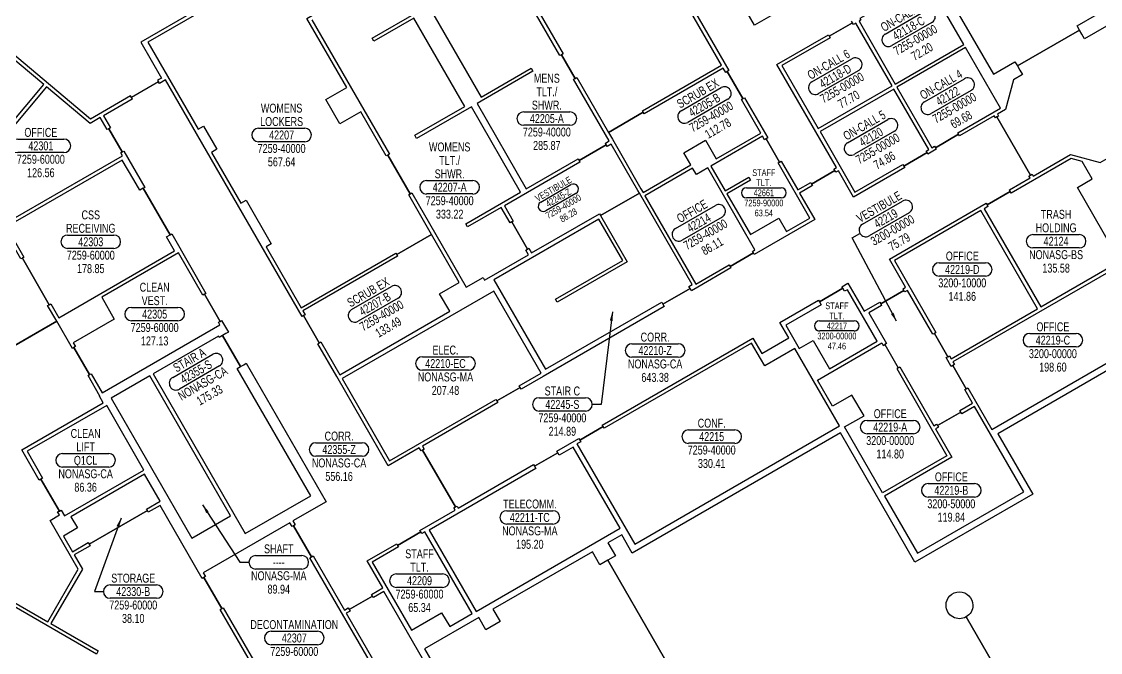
# Model space of a CAD drawing. Extents: x -1896 to 1625, y 4914 to 7322.
# Drawn here: x -1023 to 423, y 5718 to 6563 of the extents above; entities that cross this region are included whole.
import ezdxf
from ezdxf.enums import TextEntityAlignment as Align

# ---------------------------------------------------------------- set-up
doc = ezdxf.new("R2010")
doc.units = 0
doc.header["$LTSCALE"] = 48
doc.header["$MEASUREMENT"] = 0
doc.layers.get('0').update_dxf_attribs({"linetype": 'CONTINUOUS'})
for name, color, linetype in [('AREA', 3, 'CONTINUOUS'), ('AREA2', 1, 'CONTINUOUS'), ('COSTC', 6, 'CONTINUOUS'), ('PLINE2', 5, 'CONTINUOUS'), ('ROOMNA', 4, 'CONTINUOUS'), ('ROOMNO', 4, 'CONTINUOUS'), ('ROOMOV', 4, 'CONTINUOUS')]:
    doc.layers.add(name, color=color, linetype=linetype)
doc.dimstyles.get("Standard").update_dxf_attribs({"dimtxt": 0.18, "dimasz": 12, "dimexe": 0.18, "dimexo": 0.0625, "dimgap": 0.09, "dimtad": 0, "dimtih": 1, "dimtoh": 1, "dimdec": 4, "dimzin": 0, "dimtxsty": 'STANDARD', "dimcen": 0.09, "dimazin": 3, "dimtfac": 1, "dimtdec": 4, "dimtofl": 0, "dimtmove": 0, "dimatfit": 3, "dimtolj": 1, "dimtzin": 0})

# ---------------------------------------------------------------- blocks, each defined once
blk = doc.blocks.new('ROOM')
at = {"layer": 'ROOMOV'}
for p, q in [((-31, 9), (31, 9)), ((31, -9), (-31, -9))]:
    blk.add_line(p, q, dxfattribs=at)
for centre, start, end in [((-31, 0), 90, 270), ((31, 0), 270, 90)]:
    blk.add_arc(centre, 9.04, start, end, dxfattribs=at)
at = {"width": 0.75, "flags": 1}
for tag, p in [('FLFIN', (-60, -36)), ('ICRA', (60, -36)), ('FLCOND', (-60, -60)), ('FLTYPE', (-60, -48)), ('USER1', (60, -48)), ('USER2', (60, -60)), ('WLFIN', (-60, -72)), ('SITE', (-24, -72)), ('UCODE', (24, -72)), ('USER3', (60, -72)), ('WLTYPE', (-60, -84)), ('BLDG', (-24, -84)), ('UDESC', (24, -84)), ('USER4', (60, -84)), ('WLCOND', (-60, -96)), ('FLR', (-24, -96)), ('FCODE', (24, -96)), ('USER5', (60, -96)), ('CLFIN', (-60, -108)), ('COSTCD', (-24, -108)), ('FDESC', (24, -108)), ('USER6', (60, -108)), ('CLCOND', (-60, -132)), ('CLTYPE', (-60, -120)), ('DEPTD', (-24, -120)), ('RDES', (-24, -132)), ('CONTACT', (24, -132)), ('DIVISION', (24, -120)), ('USER7', (60, -120)), ('USER8', (60, -132)), ('CLHT', (-60, -144)), ('CHDATE', (-24, -144)), ('OCCUP', (24, -144)), ('BLOCK', (60, -144)), ('BASE', (-60, -156)), ('CBACK', (-24, -156)), ('PRCONTACT', (24, -156)), ('BLOCK2', (60, -156))]:
    blk.add_attdef(tag, text='', height=6, dxfattribs=at).set_placement(p, align=Align.MIDDLE_CENTER)
at = {"layer": 'AREA', "width": 0.75}
blk.add_attdef('AREA', text='', height=12, dxfattribs=at).set_placement((0, -36), align=Align.MIDDLE_CENTER)
at = {"layer": 'AREA2', "width": 0.75}
blk.add_attdef('AREA2', text='', height=12, dxfattribs=at).set_placement((0, -36), align=Align.MIDDLE_CENTER)
at = {"layer": 'COSTC', "width": 0.75}
blk.add_attdef('COSTC', text='', height=12, dxfattribs=at).set_placement((0, -18), align=Align.MIDDLE_CENTER)
at = {"layer": 'ROOMNA', "width": 0.75}
for tag, p in [('RMNAA', (0, 54)), ('RMNAB', (0, 36)), ('RMNAC', (0, 18))]:
    blk.add_attdef(tag, text='', height=12, dxfattribs=at).set_placement(p, align=Align.MIDDLE_CENTER)
at = {"layer": 'ROOMNO', "width": 0.75}
blk.add_attdef('RMNU', text='', height=12, dxfattribs=at).set_placement((0, 0), align=Align.MIDDLE_CENTER)

msp = doc.modelspace()

# ---------------------------------------------------------------- linework, layer by layer
at = {"layer": 'PLINE2', "color": 6}
for points in [[(-239.7, 6773.6), (-294.5, 6741.9), (-324.8, 6794.4), (-419.6, 6739.7), (-341.9, 6605.1), (-344.9, 6603.3), (-340.7, 6596), (-278.4, 6632), (-287.9, 6648.4), (-244, 6673.8), (-218.6, 6629.9), (-262.6, 6604.5), (-278.4, 6632), (-340.7, 6596), (-296.9, 6520.1), (-299, 6518.9), (-280.7, 6487.3), (-278.6, 6488.5), (-236.1, 6414.9), (-189.5, 6441.8), (-190.7, 6443.9), (-84.7, 6505.1)], [(347.6, 6694.9), (329.6, 6726.1), (191.1, 6646.1), (279.6, 6492.8), (308.6, 6509.6), (311.8, 6504), (395, 6552), (391.7, 6557.6), (418.1, 6572.8), (347.6, 6694.9)], [(-282.8, 6486), (-280.7, 6487.3), (-299, 6518.9), (-301.1, 6517.7), (-405, 6697.6), (-479.6, 6654.5), (-485.4, 6651.1), (-475.9, 6634.6), (-507.6, 6616.3), (-486.4, 6579.5), (-424.1, 6615.4), (-421.6, 6611.2), (-475.1, 6580.4), (-406.9, 6462.2), (-339.9, 6500.9), (-337.5, 6496.7), (-412.2, 6453.5), (-346.2, 6339.2), (-276.7, 6379.4), (-275.5, 6377.3), (-239.1, 6398.3), (-240.3, 6400.4), (-235.1, 6403.4)], [(-503.8, 6331.4), (-501.7, 6332.6), (-531.7, 6384.5), (-533.8, 6383.3), (-568, 6442.4), (-596.1, 6426.2), (-615, 6458.9), (-586.8, 6475.1), (-640.1, 6567.5), (-626.6, 6575.3), (-666.2, 6643.8), (-853.3, 6535.8), (-786, 6419.3), (-778.9, 6423.4), (-760.9, 6392.3), (-768, 6388.1), (-728.7, 6320.1), (-721.6, 6324.2), (-687.9, 6265.8), (-695, 6261.7), (-647.9, 6180.1), (-521.1, 6253.3), (-519.9, 6251.2), (-473.1, 6278.2)], [(191.5, 6616.9), (160.4, 6599), (133.2, 6583.3), (132, 6585.4), (100.8, 6567.4), (102, 6565.3), (99.6, 6563.8), (148.1, 6479.7), (240, 6532.8)], [(95.3, 6561.4), (92.1, 6559.5), (90.9, 6561.6), (59.7, 6543.6), (60.9, 6541.5), (-3.6, 6504.3), (44.9, 6420.1), (143.9, 6477.3)], [(242.5, 6528.6), (150.5, 6475.5), (197.3, 6394.4), (200.8, 6396.4), (202, 6394.3), (233.1, 6412.3), (231.9, 6414.4), (289.3, 6447.5)], [(-58, 6459), (-55.9, 6460.2), (-76.9, 6496.6), (-79, 6495.3), (-82.3, 6500.9), (-188.3, 6439.7), (-189.5, 6441.8), (-236.1, 6414.9), (-230.9, 6405.8), (-230.9, 6405.8), (-192.6, 6339.5), (-189.7, 6334.4), (-125.7, 6371.3), (-135.1, 6387.6), (-106.1, 6404.4), (-91.8, 6379.5), (-32.1, 6414)], [(-485.2, 5989.3), (-487.3, 5988.1), (-489.6, 5992.2), (-531.2, 5968.2), (-600.2, 6087.8), (-625.7, 6131.8), (-623.6, 6133.1), (-644.6, 6169.4), (-646.7, 6168.2), (-829.7, 6485.2), (-837.8, 6480.5), (-839, 6482.6), (-875.4, 6461.6), (-874.2, 6459.5), (-912.8, 6437.2), (-903.5, 6421), (-905.6, 6419.8), (-887.6, 6388.7), (-885.5, 6389.9), (-857.4, 6341.2), (-859.5, 6340), (-823.5, 6277.6), (-821.4, 6278.8), (-775.5, 6199.3), (-777.6, 6198), (-756.6, 6161.7), (-754.5, 6162.9), (-745.4, 6147.3), (-748.9, 6145.3), (-753.2, 6142.8), (-729.2, 6101.2), (-724.9, 6103.7), (-721.4, 6105.7), (-614.3, 5920.2), (-658.9, 5894.4), (-655.9, 5889.2), (-658, 5888), (-634, 5846.4), (-631.9, 5847.7), (-589.9, 5774.9), (-584.7, 5777.9), (-583.5, 5775.8), (-552.3, 5793.8), (-553.5, 5795.9), (-538.4, 5804.7), (-559.4, 5841), (-519.9, 5863.8), (-518.7, 5861.7), (-487.5, 5879.7), (-488.7, 5881.8), (-441.6, 5909), (-443.3, 5911.9), (-441.2, 5913.1)], [(-887.5, 6383.6), (-889.7, 6387.4), (-887.6, 6388.7), (-905.6, 6419.8), (-907.7, 6418.6), (-917, 6434.7), (-930.7, 6426.9), (-989, 6475.8), (-1085, 6361.4), (-1045.2, 6292.6)], [(146.3, 6473), (47.4, 6415.9), (94.2, 6334.8), (158.4, 6371.9), (159.6, 6369.8), (190.8, 6387.8), (189.6, 6389.9), (193.1, 6391.9)], [(-275.7, 6004.8), (-274.5, 6002.7), (-243.3, 6020.7), (-244.5, 6022.8), (-42.7, 6139.3), (-30.7, 6118.5), (5.6, 6139.5), (-6.4, 6160.3), (45.4, 6190.2), (46.7, 6188.1), (77.8, 6206.1), (76.6, 6208.2), (84.6, 6212.9), (106.3, 6175.3), (127.4, 6187.4), (128.7, 6185.3), (159.8, 6203.3), (158.6, 6205.4), (162.1, 6207.4), (140.4, 6245), (269.9, 6319.9), (271.2, 6317.7), (302.3, 6335.7), (301.1, 6337.9), (328.8, 6353.8), (327.3, 6356.4), (329.4, 6357.7), (284.4, 6435.6), (282.3, 6434.4), (280.8, 6437), (234.4, 6410.2), (233.1, 6412.3), (202, 6394.3), (203.2, 6392.2), (192, 6385.7), (190.8, 6387.8), (159.6, 6369.8), (160.9, 6367.7), (92.4, 6328.2), (71.9, 6363.6), (68.5, 6361.6), (67.2, 6363.7), (36.1, 6345.7), (37.3, 6343.6), (20, 6333.6), (40.4, 6298.2), (-40.8, 6251.3), (-42, 6253.4), (-73.2, 6235.4), (-72, 6233.3), (-116.5, 6207.6), (-125, 6202.7), (-126.7, 6205.6), (-163.1, 6184.7), (-161.4, 6181.7), (-323.7, 6087.9), (-353.2, 6070.9), (-354.4, 6073.1), (-385.6, 6055.1), (-384.4, 6052.9), (-485.4, 5994.6), (-483, 5990.6), (-485.2, 5989.3), (-441.2, 5913.1), (-439, 5914.3), (-437.4, 5911.5), (-336.4, 5969.8), (-335.1, 5967.7), (-304, 5985.7), (-305.2, 5987.8)], [(-8.9, 6373.9), (-6.8, 6375.1), (-24.8, 6406.3), (-26.9, 6405), (-29.6, 6409.7), (-98.9, 6369.7), (-79.7, 6336.4), (-48, 6354.7), (-45.9, 6351), (-77.5, 6332.7), (-46, 6278.2), (-7.9, 6300.2), (2.6, 6282), (33.8, 6300)], [(-194.7, 6333.4), (-196.8, 6337), (-232.7, 6399.1), (-237.9, 6396.1), (-239.1, 6398.3), (-275.5, 6377.3), (-274.3, 6375.1), (-375.6, 6316.7), (-363.7, 6296.1), (-365.8, 6294.9), (-344.8, 6258.5), (-342.7, 6259.7), (-339.1, 6253.4), (-248.1, 6305.9), (-246.7, 6303.4)], [(-828.2, 6274.9), (-823.5, 6277.6), (-859.5, 6340), (-864.2, 6337.3), (-872.3, 6351.3), (-887.7, 6377.9), (-1042.8, 6288.3), (-1019.3, 6247.7), (-1021.5, 6246.5), (-985.5, 6184.1), (-983.3, 6185.3), (-972.5, 6166.6), (-817.4, 6256.1)], [(392.3, 6341.1), (412.2, 6352.6), (398.8, 6375.9), (383.7, 6379.9), (303.6, 6333.6), (302.3, 6335.7), (271.2, 6317.7), (272.4, 6315.6), (267.2, 6312.6), (343.2, 6181), (449.3, 6242.3)], [(-103.1, 6367.3), (-118.3, 6358.5), (-123.3, 6367.1), (-187.2, 6330.1), (-118.9, 6211.8), (-74.4, 6237.5), (-73.2, 6235.4), (-42, 6253.4), (-43.2, 6255.5), (-39.8, 6257.5)], [(-194.7, 6333.4), (-246.7, 6303.4), (-211.1, 6241.7), (-304.9, 6187.6), (-307, 6191.3), (-216.9, 6243.3), (-248.9, 6298.7), (-389.7, 6217.4), (-320.6, 6097.7), (-164.8, 6187.6), (-163.1, 6184.7), (-126.7, 6205.6), (-128.5, 6208.6), (-124.1, 6211.1)], [(263, 6310.2), (147, 6243.3), (202.7, 6146.8), (200.6, 6145.6), (218.6, 6114.4), (220.7, 6115.7), (223, 6111.7), (338.9, 6178.6)], [(-448.8, 6175.2), (-462.4, 6198.7), (-436, 6213.9), (-473.1, 6278.2), (-519.9, 6251.2), (-518.7, 6249.1), (-645.5, 6175.9), (-642.5, 6170.7), (-644.6, 6169.4), (-623.6, 6133.1), (-621.5, 6134.3), (-596, 6090.2)], [(-756.8, 6157.2), (-758.7, 6160.5), (-756.6, 6161.7), (-777.6, 6198), (-779.7, 6196.8), (-812.3, 6253.4), (-915.2, 6194), (-898.4, 6164.8), (-953.2, 6133.2), (-950.2, 6128), (-952.3, 6126.8), (-931.3, 6090.4), (-929.2, 6091.6), (-914.5, 6066.1)], [(515.8, 6154.4), (471.3, 6231.5), (459.5, 6224.7), (451.7, 6238.1), (225.5, 6107.4), (227.5, 6103.9), (225.4, 6102.7), (243.4, 6071.5), (245.5, 6072.7), (277.7, 6017)], [(-326.2, 6092.3), (-389.7, 6202.3), (-592.8, 6085), (-529.3, 5975), (-386.9, 6057.3), (-385.6, 6055.1), (-354.4, 6073.1), (-355.7, 6075.3)], [(84, 6204.1), (80.2, 6202), (77.8, 6206.1), (46.7, 6188.1), (49.1, 6184), (1.5, 6156.5), (19.5, 6125.3), (38.1, 6136.1), (60, 6098.2), (123.9, 6135.1)], [(164.5, 6203.2), (161.1, 6201.2), (159.8, 6203.3), (128.7, 6185.3), (129.9, 6183.2), (112.6, 6173.2), (136.4, 6132), (134.2, 6130.8), (152.2, 6099.6), (154.4, 6100.8), (199.9, 6022), (203.6, 6024.2), (204.8, 6022.1), (236, 6040.1), (234.8, 6042.2), (251.8, 6052), (241.3, 6070.3), (243.4, 6071.5), (225.4, 6102.7), (223.3, 6101.4), (216.5, 6113.2), (218.6, 6114.4), (200.6, 6145.6), (198.5, 6144.4)], [(-733.6, 6098.7), (-729.2, 6101.2), (-753.2, 6142.8), (-757.6, 6140.3), (-758.6, 6142), (-846.3, 6091.4), (-722.8, 5877.5), (-635.1, 5928.1)], [(13.8, 6125.5), (-26.8, 6102), (-32.5, 6111.9), (-44.5, 6132.7), (-242.1, 6018.6), (-243.3, 6020.7), (-274.5, 6002.7), (-273.3, 6000.6), (-278.5, 5997.6), (-201, 5863.3), (73.6, 6021.9)], [(130.1, 6133), (132.1, 6129.6), (134.2, 6130.8), (152.2, 6099.6), (150.1, 6098.4), (217.5, 5981.8), (131.2, 5931.9), (80.1, 6020.3), (106.4, 6035.2), (90.1, 6063), (64, 6048.2), (43.8, 6083.2)], [(-850.8, 6088.8), (-902.5, 6058.9), (-794.2, 5871.2), (-742.4, 5901.1)], [(-908.5, 6049.2), (-1015.1, 5987.7), (-994.3, 5951.6), (-996.5, 5950.3), (-971.9, 5907.7), (-969.6, 5909), (-965.1, 5901.1), (-858.5, 5962.6)], [(254.3, 6047.8), (237.2, 6038), (236, 6040.1), (204.8, 6022.1), (206.1, 6020), (202.3, 6017.8), (224.1, 5980), (133.6, 5927.7), (177.8, 5851.1), (320.3, 5933.4)], [(-220.5, 5884.7), (-283.2, 5993.4), (-302.1, 5982.5), (-304, 5985.7), (-335.1, 5967.7), (-333.3, 5964.5), (-476.3, 5882), (-413.5, 5773.3)], [(-854, 5908.3), (-855.2, 5910.4), (-837, 5920.9), (-857.8, 5957), (-956.4, 5900.1), (-947.7, 5885), (-966.5, 5874.1), (-954.4, 5853.1), (-933.1, 5865.4), (-931.9, 5863.3)], [(-636.1, 5845.2), (-634, 5846.4), (-658, 5888), (-660.1, 5886.8), (-663.1, 5892), (-779.2, 5825), (-776.2, 5819.8), (-778.3, 5818.6), (-754.3, 5777), (-752.2, 5778.2), (-656.4, 5612.4), (-649.6, 5616.3), (-638.4, 5596.9), (-567, 5638.1), (-565.8, 5636), (-534.6, 5654), (-535.9, 5656.1), (-529.2, 5660)], [(-482.2, 5880), (-486.3, 5877.6), (-487.5, 5879.7), (-518.7, 5861.7), (-517.5, 5859.6), (-552.7, 5839.3), (-500.1, 5748.1), (-459.7, 5771.4), (-448.9, 5752.8), (-418.8, 5770.2)], [(-537, 5799.8), (-551.1, 5791.7), (-552.3, 5793.8), (-583.5, 5775.8), (-582.3, 5773.7), (-587.5, 5770.7), (-478.7, 5582.2), (-545.1, 5543.8), (-536.1, 5528.2), (-538.2, 5527), (-520.2, 5495.8), (-518.1, 5497), (-515.1, 5491.9), (-434.6, 5538.4), (-432.4, 5534.6), (-401.2, 5552.6), (-403.4, 5556.4), (-398.2, 5559.4)]]:
    msp.add_lwpolyline(points, close=True, dxfattribs=at)
for points in [[(-252.1, 6804.8), (-74.8, 6497.8), (-76.9, 6496.6), (-55.9, 6460.2), (-53.8, 6461.4), (-22.7, 6407.5), (-24.8, 6406.3), (-6.8, 6375.1), (-4.7, 6376.3), (17.5, 6337.8), (34.9, 6347.8), (36.1, 6345.7), (67.2, 6363.7), (66, 6365.8), (69.5, 6367.8), (-10.3, 6506), (58.5, 6545.8), (59.7, 6543.6), (90.9, 6561.6), (89.7, 6563.8)], [(28.3, 6598.1), (-40.5, 6558.4), (-145, 6739.3)], [(-571.5, 6704.1), (-862.9, 6535.9), (-835.1, 6487.7), (-840.3, 6484.7), (-839, 6482.6), (-875.4, 6461.6), (-876.6, 6463.7), (-930.2, 6432.8), (-1099.8, 6575.1)], [(-633.5, 6565.7), (-563.7, 6444.9), (-529.6, 6385.8), (-531.7, 6384.5), (-501.7, 6332.6), (-499.6, 6333.8), (-426.7, 6207.5), (-404.2, 6220.5), (-402.2, 6217), (-399.2, 6218.7), (-343.3, 6251), (-346.9, 6257.3), (-344.8, 6258.5), (-365.8, 6294.9), (-367.9, 6293.7), (-379.8, 6314.2), (-424.8, 6288.2), (-427.2, 6292.4), (-353.8, 6334.8), (-419.8, 6449.2), (-493.2, 6406.8), (-495.7, 6411), (-428.7, 6449.6), (-496.9, 6567.7), (-550.3, 6536.9), (-552.7, 6541.2), (-490.6, 6577)], [(445.9, 6565.8), (401.7, 6540.3), (398.2, 6546.4), (395, 6552), (311.8, 6504), (315.1, 6498.3), (315.1, 6498.3), (318.6, 6492.3), (306.6, 6485.3), (296, 6445.7), (296, 6445.7), (285, 6439.4), (286.5, 6436.8), (284.4, 6435.6), (329.4, 6357.7), (331.5, 6358.9), (333, 6356.3), (383, 6385.1), (422.6, 6374.5), (431.9, 6379.9)], [(-1161.4, 5859.7), (-987.4, 5759.2), (-946.6, 5829.9), (-984.3, 5895.2), (-971.9, 5902.4), (-974.2, 5906.4), (-971.9, 5907.7), (-996.5, 5950.3), (-998.8, 5949), (-1022.3, 5989.6), (-913.1, 6052.7), (-918.2, 6061.4), (-917.6, 6061.7), (-933.4, 6089.2), (-931.3, 6090.4), (-952.3, 6126.8), (-954.4, 6125.5), (-975.5, 6162), (-1332.7, 5955.8)], [(-660.6, 5609.9), (-756.4, 5775.8), (-754.3, 5777), (-778.3, 5818.6), (-780.4, 5817.4), (-837, 5915.3), (-852.8, 5906.2), (-854, 5908.3), (-931.9, 5863.3), (-930.7, 5861.2), (-952, 5848.9), (-941, 5829.9), (-983.2, 5756.8), (-919.8, 5720.2), (-922.2, 5716), (-1131.7, 5836.9), (-1200.1, 5718.4), (-1215.7, 5727.4), (-1368.8, 5462.3)], [(-102.1, 5607.9), (-237.1, 5841.8), (-247.5, 5835.8), (-257.6, 5853.2), (-390.9, 5776.2), (-381.4, 5759.6), (-400.4, 5748.6), (-410, 5765.2), (-482.7, 5723.2), (-386.2, 5556.2)]]:
    msp.add_lwpolyline(points, dxfattribs=at)
msp.add_lwpolyline([(-975.5, 6162), (-987.6, 6182.9), (-985.5, 6184.1), (-1021.5, 6246.5), (-1023.6, 6245.3), (-1090.9, 6361.9), (-992.8, 6478.9), (-1114, 6580.6), (-1150.3, 6589.9), (-1157.7, 6583.2, 0.012423), (-1257.2, 6486.5), (-1236.7, 6466.2), (-1270.8, 6430.8), (-1277.8, 6437.4), (-1083, 6100)], format="xyb", close=True, dxfattribs=at)
for points in [[(518.8, 6146.1), (285.4, 6011.3), (332.3, 5930.2), (174.6, 5839.2), (74.6, 6012.4), (-204.2, 5851.4), (-218.3, 5875.8), (-236.8, 5865.2), (-226.7, 5847.8), (-237.1, 5841.8), (-102.1, 5607.9, -0.57735)], [(389.3, 5512.7), (243.2, 5765.8, -0.57735), (216.2, 5781.4, -1), (252.2, 5781.4, -0.267949), (243.2, 5765.8), (389.3, 5512.7)]]:
    msp.add_lwpolyline(points, format="xyb", dxfattribs=at)

# ---------------------------------------------------------------- block references
at = {"layer": 'ROOMNO'}
ref = msp.add_blockref('ROOM', (166, 6554.4), dxfattribs=dict(at, rotation=30))
ref.add_attrib('RMNU', '42118-C', dxfattribs={"height": 12, "rotation": 30, "width": 0.75}).set_placement((166, 6554.4), align=Align.MIDDLE_CENTER)
ref.add_attrib('RMNAC', 'ON-CALL 7', dxfattribs={"layer": 'ROOMNA', "height": 12, "rotation": 30, "width": 0.75}).set_placement((157, 6570), align=Align.MIDDLE_CENTER)
ref.add_attrib('COSTC', '7255-00000', dxfattribs={"layer": 'COSTC', "height": 12, "rotation": 30, "width": 0.75}).set_placement((175, 6538.8), align=Align.MIDDLE_CENTER)
ref.add_attrib('AREA2', '72.20', dxfattribs={"layer": 'AREA2', "height": 12, "rotation": 30, "width": 0.75}).set_placement((184, 6523.2), align=Align.MIDDLE_CENTER)
ref = msp.add_blockref('ROOM', (67.8, 6490.3), dxfattribs=dict(at, rotation=30))
ref.add_attrib('RMNU', '42118-D', dxfattribs={"height": 12, "rotation": 30, "width": 0.75}).set_placement((67.8, 6490.3), align=Align.MIDDLE_CENTER)
ref.add_attrib('RMNAC', 'ON-CALL 6', dxfattribs={"layer": 'ROOMNA', "height": 12, "rotation": 30, "width": 0.75}).set_placement((58.8, 6505.9), align=Align.MIDDLE_CENTER)
ref.add_attrib('COSTC', '7255-00000', dxfattribs={"layer": 'COSTC', "height": 12, "rotation": 30, "width": 0.75}).set_placement((76.8, 6474.8), align=Align.MIDDLE_CENTER)
ref.add_attrib('AREA2', '77.70', dxfattribs={"layer": 'AREA2', "height": 12, "rotation": 30, "width": 0.75}).set_placement((85.8, 6459.2), align=Align.MIDDLE_CENTER)
ref = msp.add_blockref('ROOM', (-318.7, 6433.4), dxfattribs=at)
ref.add_attrib('RMNU', '42205-A', dxfattribs={"height": 12, "width": 0.75}).set_placement((-318.7, 6433.4), align=Align.MIDDLE_CENTER)
ref.add_attrib('RMNAA', 'MENS', dxfattribs={"layer": 'ROOMNA', "height": 12, "width": 0.75}).set_placement((-318.7, 6487.4), align=Align.MIDDLE_CENTER)
ref.add_attrib('RMNAB', 'TLT./', dxfattribs={"layer": 'ROOMNA', "height": 12, "width": 0.75}).set_placement((-318.7, 6469.4), align=Align.MIDDLE_CENTER)
ref.add_attrib('RMNAC', 'SHWR.', dxfattribs={"layer": 'ROOMNA', "height": 12, "width": 0.75}).set_placement((-318.7, 6451.4), align=Align.MIDDLE_CENTER)
ref.add_attrib('COSTC', '7259-40000', dxfattribs={"layer": 'COSTC', "height": 12, "width": 0.75}).set_placement((-318.7, 6415.4), align=Align.MIDDLE_CENTER)
ref.add_attrib('AREA2', '285.87', dxfattribs={"layer": 'AREA2', "height": 12, "width": 0.75}).set_placement((-318.7, 6397.4), align=Align.MIDDLE_CENTER)
ref = msp.add_blockref('ROOM', (218.5, 6463.4), dxfattribs=dict(at, rotation=30))
ref.add_attrib('RMNU', '42122', dxfattribs={"height": 12, "rotation": 30, "width": 0.75}).set_placement((218.5, 6463.4), align=Align.MIDDLE_CENTER)
ref.add_attrib('RMNAC', 'ON-CALL 4', dxfattribs={"layer": 'ROOMNA', "height": 12, "rotation": 30, "width": 0.75}).set_placement((209.5, 6479), align=Align.MIDDLE_CENTER)
ref.add_attrib('COSTC', '7255-00000', dxfattribs={"layer": 'COSTC', "height": 12, "rotation": 30, "width": 0.75}).set_placement((227.5, 6447.8), align=Align.MIDDLE_CENTER)
ref.add_attrib('AREA2', '69.68', dxfattribs={"layer": 'AREA2', "height": 12, "rotation": 30, "width": 0.75}).set_placement((236.5, 6432.2), align=Align.MIDDLE_CENTER)
ref = msp.add_blockref('ROOM', (-107.5, 6451.6), dxfattribs=dict(at, rotation=30))
ref.add_attrib('RMNU', '42205-B', dxfattribs={"height": 12, "rotation": 30, "width": 0.75}).set_placement((-107.5, 6451.6), align=Align.MIDDLE_CENTER)
ref.add_attrib('RMNAC', 'SCRUB EX', dxfattribs={"layer": 'ROOMNA', "height": 12, "rotation": 30, "width": 0.75}).set_placement((-116.5, 6467.2), align=Align.MIDDLE_CENTER)
ref.add_attrib('COSTC', '7259-40000', dxfattribs={"layer": 'COSTC', "height": 12, "rotation": 30, "width": 0.75}).set_placement((-98.5, 6436), align=Align.MIDDLE_CENTER)
ref.add_attrib('AREA2', '112.78', dxfattribs={"layer": 'AREA2', "height": 12, "rotation": 30, "width": 0.75}).set_placement((-89.5, 6420.4), align=Align.MIDDLE_CENTER)
ref = msp.add_blockref('ROOM', (-674.1, 6411.4), dxfattribs=at)
ref.add_attrib('RMNU', '42207', dxfattribs={"height": 12, "width": 0.75}).set_placement((-674.1, 6411.4), align=Align.MIDDLE_CENTER)
ref.add_attrib('RMNAB', 'WOMENS', dxfattribs={"layer": 'ROOMNA', "height": 12, "width": 0.75}).set_placement((-674.1, 6447.4), align=Align.MIDDLE_CENTER)
ref.add_attrib('RMNAC', 'LOCKERS', dxfattribs={"layer": 'ROOMNA', "height": 12, "width": 0.75}).set_placement((-674.1, 6429.4), align=Align.MIDDLE_CENTER)
ref.add_attrib('COSTC', '7259-40000', dxfattribs={"layer": 'COSTC', "height": 12, "width": 0.75}).set_placement((-674.1, 6393.4), align=Align.MIDDLE_CENTER)
ref.add_attrib('AREA2', '567.64', dxfattribs={"layer": 'AREA2', "height": 12, "width": 0.75}).set_placement((-674.1, 6375.4), align=Align.MIDDLE_CENTER)
ref = msp.add_blockref('ROOM', (115.7, 6408.8), dxfattribs=dict(at, rotation=30))
ref.add_attrib('RMNU', '42120', dxfattribs={"height": 12, "rotation": 30, "width": 0.75}).set_placement((115.7, 6408.8), align=Align.MIDDLE_CENTER)
ref.add_attrib('RMNAC', 'ON-CALL 5', dxfattribs={"layer": 'ROOMNA', "height": 12, "rotation": 30, "width": 0.75}).set_placement((106.7, 6424.4), align=Align.MIDDLE_CENTER)
ref.add_attrib('COSTC', '7255-00000', dxfattribs={"layer": 'COSTC', "height": 12, "rotation": 30, "width": 0.75}).set_placement((124.7, 6393.2), align=Align.MIDDLE_CENTER)
ref.add_attrib('AREA2', '74.86', dxfattribs={"layer": 'AREA2', "height": 12, "rotation": 30, "width": 0.75}).set_placement((133.7, 6377.6), align=Align.MIDDLE_CENTER)
ref = msp.add_blockref('ROOM', (-996.7, 6396.9), dxfattribs=at)
ref.add_attrib('RMNU', '42301', dxfattribs={"height": 12, "width": 0.75}).set_placement((-996.7, 6396.9), align=Align.MIDDLE_CENTER)
ref.add_attrib('RMNAC', 'OFFICE', dxfattribs={"layer": 'ROOMNA', "height": 12, "width": 0.75}).set_placement((-996.7, 6414.9), align=Align.MIDDLE_CENTER)
ref.add_attrib('COSTC', '7259-60000', dxfattribs={"layer": 'COSTC', "height": 12, "width": 0.75}).set_placement((-996.7, 6378.9), align=Align.MIDDLE_CENTER)
ref.add_attrib('AREA2', '126.56', dxfattribs={"layer": 'AREA2', "height": 12, "width": 0.75}).set_placement((-996.7, 6360.9), align=Align.MIDDLE_CENTER)
ref = msp.add_blockref('ROOM', (-448.9, 6341.4), dxfattribs=at)
ref.add_attrib('RMNU', '42207-A', dxfattribs={"height": 12, "width": 0.75}).set_placement((-448.9, 6341.4), align=Align.MIDDLE_CENTER)
ref.add_attrib('RMNAA', 'WOMENS', dxfattribs={"layer": 'ROOMNA', "height": 12, "width": 0.75}).set_placement((-448.9, 6395.4), align=Align.MIDDLE_CENTER)
ref.add_attrib('RMNAB', 'TLT./', dxfattribs={"layer": 'ROOMNA', "height": 12, "width": 0.75}).set_placement((-448.9, 6377.4), align=Align.MIDDLE_CENTER)
ref.add_attrib('RMNAC', 'SHWR.', dxfattribs={"layer": 'ROOMNA', "height": 12, "width": 0.75}).set_placement((-448.9, 6359.4), align=Align.MIDDLE_CENTER)
ref.add_attrib('COSTC', '7259-40000', dxfattribs={"layer": 'COSTC', "height": 12, "width": 0.75}).set_placement((-448.9, 6323.4), align=Align.MIDDLE_CENTER)
ref.add_attrib('AREA2', '333.22', dxfattribs={"layer": 'AREA2', "height": 12, "width": 0.75}).set_placement((-448.9, 6305.4), align=Align.MIDDLE_CENTER)
ref = msp.add_blockref('ROOM', (-27.9, 6333.9), dxfattribs=dict(at, xscale=0.75, yscale=0.75, zscale=0.75))
ref.add_attrib('RMNU', '42661', dxfattribs={"height": 9, "width": 0.75}).set_placement((-27.9, 6333.9), align=Align.MIDDLE_CENTER)
ref.add_attrib('RMNAB', 'STAFF', dxfattribs={"layer": 'ROOMNA', "height": 9, "width": 0.75}).set_placement((-27.9, 6360.9), align=Align.MIDDLE_CENTER)
ref.add_attrib('RMNAC', 'TLT.', dxfattribs={"layer": 'ROOMNA', "height": 9, "width": 0.75}).set_placement((-27.9, 6347.4), align=Align.MIDDLE_CENTER)
ref.add_attrib('COSTC', '7259-90000', dxfattribs={"layer": 'COSTC', "height": 9, "width": 0.75}).set_placement((-27.9, 6320.4), align=Align.MIDDLE_CENTER)
ref.add_attrib('AREA2', '63.54', dxfattribs={"layer": 'AREA2', "height": 9, "width": 0.75}).set_placement((-27.9, 6306.9), align=Align.MIDDLE_CENTER)
ref = msp.add_blockref('ROOM', (-303.3, 6327.4), dxfattribs=dict(at, xscale=0.75, yscale=0.75, zscale=0.75, rotation=30))
ref.add_attrib('RMNU', '42245-Z', dxfattribs={"height": 9, "rotation": 30, "width": 0.75}).set_placement((-303.3, 6327.4), align=Align.MIDDLE_CENTER)
ref.add_attrib('RMNAC', 'VESTIBULE', dxfattribs={"layer": 'ROOMNA', "height": 9, "rotation": 30, "width": 0.75}).set_placement((-310, 6339.1), align=Align.MIDDLE_CENTER)
ref.add_attrib('COSTC', '7259-40000', dxfattribs={"layer": 'COSTC', "height": 9, "rotation": 30, "width": 0.75}).set_placement((-296.5, 6315.7), align=Align.MIDDLE_CENTER)
ref.add_attrib('AREA2', '86.28', dxfattribs={"layer": 'AREA2', "height": 9, "rotation": 30, "width": 0.75}).set_placement((-289.8, 6304), align=Align.MIDDLE_CENTER)
ref = msp.add_blockref('ROOM', (135.5, 6299.6), dxfattribs=dict(at, rotation=30))
ref.add_attrib('RMNU', '42219', dxfattribs={"height": 12, "rotation": 30, "width": 0.75}).set_placement((135.5, 6299.6), align=Align.MIDDLE_CENTER)
ref.add_attrib('RMNAC', 'VESTIBULE', dxfattribs={"layer": 'ROOMNA', "height": 12, "rotation": 30, "width": 0.75}).set_placement((126.5, 6315.2), align=Align.MIDDLE_CENTER)
ref.add_attrib('COSTC', '3200-00000', dxfattribs={"layer": 'COSTC', "height": 12, "rotation": 30, "width": 0.75}).set_placement((144.5, 6284), align=Align.MIDDLE_CENTER)
ref.add_attrib('AREA2', '75.79', dxfattribs={"layer": 'AREA2', "height": 12, "rotation": 30, "width": 0.75}).set_placement((153.5, 6268.4), align=Align.MIDDLE_CENTER)
ref = msp.add_blockref('ROOM', (-115.1, 6293.8), dxfattribs=dict(at, rotation=30))
ref.add_attrib('RMNU', '42214', dxfattribs={"height": 12, "rotation": 30, "width": 0.75}).set_placement((-115.1, 6293.8), align=Align.MIDDLE_CENTER)
ref.add_attrib('RMNAC', 'OFFICE', dxfattribs={"layer": 'ROOMNA', "height": 12, "rotation": 30, "width": 0.75}).set_placement((-124.1, 6309.3), align=Align.MIDDLE_CENTER)
ref.add_attrib('COSTC', '7259-40000', dxfattribs={"layer": 'COSTC', "height": 12, "rotation": 30, "width": 0.75}).set_placement((-106.1, 6278.2), align=Align.MIDDLE_CENTER)
ref.add_attrib('AREA2', '86.11', dxfattribs={"layer": 'AREA2', "height": 12, "rotation": 30, "width": 0.75}).set_placement((-97.1, 6262.6), align=Align.MIDDLE_CENTER)
ref = msp.add_blockref('ROOM', (-929.8, 6268.4), dxfattribs=at)
ref.add_attrib('RMNU', '42303', dxfattribs={"height": 12, "width": 0.75}).set_placement((-929.8, 6268.4), align=Align.MIDDLE_CENTER)
ref.add_attrib('RMNAB', 'CSS', dxfattribs={"layer": 'ROOMNA', "height": 12, "width": 0.75}).set_placement((-929.8, 6304.4), align=Align.MIDDLE_CENTER)
ref.add_attrib('RMNAC', 'RECEIVING', dxfattribs={"layer": 'ROOMNA', "height": 12, "width": 0.75}).set_placement((-929.8, 6286.4), align=Align.MIDDLE_CENTER)
ref.add_attrib('COSTC', '7259-60000', dxfattribs={"layer": 'COSTC', "height": 12, "width": 0.75}).set_placement((-929.8, 6250.4), align=Align.MIDDLE_CENTER)
ref.add_attrib('AREA2', '178.85', dxfattribs={"layer": 'AREA2', "height": 12, "width": 0.75}).set_placement((-929.8, 6232.4), align=Align.MIDDLE_CENTER)
ref = msp.add_blockref('ROOM', (363.7, 6269.1), dxfattribs=at)
ref.add_attrib('RMNU', '42124', dxfattribs={"height": 12, "width": 0.75}).set_placement((363.7, 6269.1), align=Align.MIDDLE_CENTER)
ref.add_attrib('RMNAB', 'TRASH', dxfattribs={"layer": 'ROOMNA', "height": 12, "width": 0.75}).set_placement((363.7, 6305.1), align=Align.MIDDLE_CENTER)
ref.add_attrib('RMNAC', 'HOLDING', dxfattribs={"layer": 'ROOMNA', "height": 12, "width": 0.75}).set_placement((363.7, 6287.1), align=Align.MIDDLE_CENTER)
ref.add_attrib('COSTC', 'NONASG-BS', dxfattribs={"layer": 'COSTC', "height": 12, "width": 0.75}).set_placement((363.7, 6251.1), align=Align.MIDDLE_CENTER)
ref.add_attrib('AREA2', '135.58', dxfattribs={"layer": 'AREA2', "height": 12, "width": 0.75}).set_placement((363.7, 6233.1), align=Align.MIDDLE_CENTER)
ref = msp.add_blockref('ROOM', (238, 6231.3), dxfattribs=at)
ref.add_attrib('RMNU', '42219-D', dxfattribs={"height": 12, "width": 0.75}).set_placement((238, 6231.3), align=Align.MIDDLE_CENTER)
ref.add_attrib('RMNAC', 'OFFICE', dxfattribs={"layer": 'ROOMNA', "height": 12, "width": 0.75}).set_placement((238, 6249.3), align=Align.MIDDLE_CENTER)
ref.add_attrib('COSTC', '3200-10000', dxfattribs={"layer": 'COSTC', "height": 12, "width": 0.75}).set_placement((238, 6213.3), align=Align.MIDDLE_CENTER)
ref.add_attrib('AREA2', '141.86', dxfattribs={"layer": 'AREA2', "height": 12, "width": 0.75}).set_placement((238, 6195.3), align=Align.MIDDLE_CENTER)
ref = msp.add_blockref('ROOM', (-549.1, 6185.2), dxfattribs=dict(at, rotation=30))
ref.add_attrib('RMNU', '42207-B', dxfattribs={"height": 12, "rotation": 30, "width": 0.75}).set_placement((-549.1, 6185.2), align=Align.MIDDLE_CENTER)
ref.add_attrib('RMNAC', 'SCRUB EX', dxfattribs={"layer": 'ROOMNA', "height": 12, "rotation": 30, "width": 0.75}).set_placement((-558.1, 6200.8), align=Align.MIDDLE_CENTER)
ref.add_attrib('COSTC', '7259-40000', dxfattribs={"layer": 'COSTC', "height": 12, "rotation": 30, "width": 0.75}).set_placement((-540.1, 6169.6), align=Align.MIDDLE_CENTER)
ref.add_attrib('AREA2', '133.49', dxfattribs={"layer": 'AREA2', "height": 12, "rotation": 30, "width": 0.75}).set_placement((-531.1, 6154), align=Align.MIDDLE_CENTER)
ref = msp.add_blockref('ROOM', (-844.2, 6171.5), dxfattribs=at)
ref.add_attrib('RMNU', '42305', dxfattribs={"height": 12, "width": 0.75}).set_placement((-844.2, 6171.5), align=Align.MIDDLE_CENTER)
ref.add_attrib('RMNAB', 'CLEAN', dxfattribs={"layer": 'ROOMNA', "height": 12, "width": 0.75}).set_placement((-844.2, 6207.5), align=Align.MIDDLE_CENTER)
ref.add_attrib('RMNAC', 'VEST.', dxfattribs={"layer": 'ROOMNA', "height": 12, "width": 0.75}).set_placement((-844.2, 6189.5), align=Align.MIDDLE_CENTER)
ref.add_attrib('COSTC', '7259-60000', dxfattribs={"layer": 'COSTC', "height": 12, "width": 0.75}).set_placement((-844.2, 6153.5), align=Align.MIDDLE_CENTER)
ref.add_attrib('AREA2', '127.13', dxfattribs={"layer": 'AREA2', "height": 12, "width": 0.75}).set_placement((-844.2, 6135.5), align=Align.MIDDLE_CENTER)
ref = msp.add_blockref('ROOM', (70, 6155.6), dxfattribs=dict(at, xscale=0.75, yscale=0.75, zscale=0.75))
ref.add_attrib('RMNU', '42217', dxfattribs={"height": 9, "width": 0.75}).set_placement((70, 6155.6), align=Align.MIDDLE_CENTER)
ref.add_attrib('RMNAB', 'STAFF', dxfattribs={"layer": 'ROOMNA', "height": 9, "width": 0.75}).set_placement((70, 6182.6), align=Align.MIDDLE_CENTER)
ref.add_attrib('RMNAC', 'TLT.', dxfattribs={"layer": 'ROOMNA', "height": 9, "width": 0.75}).set_placement((70, 6169.1), align=Align.MIDDLE_CENTER)
ref.add_attrib('COSTC', '3200-00000', dxfattribs={"layer": 'COSTC', "height": 9, "width": 0.75}).set_placement((70, 6142.1), align=Align.MIDDLE_CENTER)
ref.add_attrib('AREA2', '47.46', dxfattribs={"layer": 'AREA2', "height": 9, "width": 0.75}).set_placement((70, 6128.6), align=Align.MIDDLE_CENTER)
ref = msp.add_blockref('ROOM', (359.4, 6136.5), dxfattribs=at)
ref.add_attrib('RMNU', '42219-C', dxfattribs={"height": 12, "width": 0.75}).set_placement((359.4, 6136.5), align=Align.MIDDLE_CENTER)
ref.add_attrib('RMNAC', 'OFFICE', dxfattribs={"layer": 'ROOMNA', "height": 12, "width": 0.75}).set_placement((359.4, 6154.5), align=Align.MIDDLE_CENTER)
ref.add_attrib('COSTC', '3200-00000', dxfattribs={"layer": 'COSTC', "height": 12, "width": 0.75}).set_placement((359.4, 6118.5), align=Align.MIDDLE_CENTER)
ref.add_attrib('AREA2', '198.60', dxfattribs={"layer": 'AREA2', "height": 12, "width": 0.75}).set_placement((359.4, 6100.5), align=Align.MIDDLE_CENTER)
ref = msp.add_blockref('ROOM', (-173.6, 6122.7), dxfattribs=at)
ref.add_attrib('RMNU', '42210-Z', dxfattribs={"height": 12, "width": 0.75}).set_placement((-173.6, 6122.7), align=Align.MIDDLE_CENTER)
ref.add_attrib('RMNAC', 'CORR.', dxfattribs={"layer": 'ROOMNA', "height": 12, "width": 0.75}).set_placement((-173.6, 6140.7), align=Align.MIDDLE_CENTER)
ref.add_attrib('COSTC', 'NONASG-CA', dxfattribs={"layer": 'COSTC', "height": 12, "width": 0.75}).set_placement((-173.6, 6104.7), align=Align.MIDDLE_CENTER)
ref.add_attrib('AREA2', '643.38', dxfattribs={"layer": 'AREA2', "height": 12, "width": 0.75}).set_placement((-173.6, 6086.7), align=Align.MIDDLE_CENTER)
ref = msp.add_blockref('ROOM', (-454.5, 6105.3), dxfattribs=at)
ref.add_attrib('RMNU', '42210-EC', dxfattribs={"height": 12, "width": 0.75}).set_placement((-454.5, 6105.3), align=Align.MIDDLE_CENTER)
ref.add_attrib('RMNAC', 'ELEC.', dxfattribs={"layer": 'ROOMNA', "height": 12, "width": 0.75}).set_placement((-454.5, 6123.3), align=Align.MIDDLE_CENTER)
ref.add_attrib('COSTC', 'NONASG-MA', dxfattribs={"layer": 'COSTC', "height": 12, "width": 0.75}).set_placement((-454.5, 6087.3), align=Align.MIDDLE_CENTER)
ref.add_attrib('AREA2', '207.48', dxfattribs={"layer": 'AREA2', "height": 12, "width": 0.75}).set_placement((-454.5, 6069.3), align=Align.MIDDLE_CENTER)
ref = msp.add_blockref('ROOM', (-788.7, 6094.3), dxfattribs=dict(at, rotation=30))
ref.add_attrib('RMNU', '42355-S', dxfattribs={"height": 12, "rotation": 30, "width": 0.75}).set_placement((-788.7, 6094.3), align=Align.MIDDLE_CENTER)
ref.add_attrib('RMNAC', 'STAIR A', dxfattribs={"layer": 'ROOMNA', "height": 12, "rotation": 30, "width": 0.75}).set_placement((-797.7, 6109.9), align=Align.MIDDLE_CENTER)
ref.add_attrib('COSTC', 'NONASG-CA', dxfattribs={"layer": 'COSTC', "height": 12, "rotation": 30, "width": 0.75}).set_placement((-779.7, 6078.7), align=Align.MIDDLE_CENTER)
ref.add_attrib('AREA2', '175.33', dxfattribs={"layer": 'AREA2', "height": 12, "rotation": 30, "width": 0.75}).set_placement((-770.7, 6063.1), align=Align.MIDDLE_CENTER)
ref = msp.add_blockref('ROOM', (-297.9, 6050.5), dxfattribs=at)
ref.add_attrib('RMNU', '42245-S', dxfattribs={"height": 12, "width": 0.75}).set_placement((-297.9, 6050.5), align=Align.MIDDLE_CENTER)
ref.add_attrib('RMNAC', 'STAIR C', dxfattribs={"layer": 'ROOMNA', "height": 12, "width": 0.75}).set_placement((-297.9, 6068.5), align=Align.MIDDLE_CENTER)
ref.add_attrib('COSTC', '7259-40000', dxfattribs={"layer": 'COSTC', "height": 12, "width": 0.75}).set_placement((-297.9, 6032.5), align=Align.MIDDLE_CENTER)
ref.add_attrib('AREA2', '214.89', dxfattribs={"layer": 'AREA2', "height": 12, "width": 0.75}).set_placement((-297.9, 6014.5), align=Align.MIDDLE_CENTER)
ref = msp.add_blockref('ROOM', (141.4, 6020.1), dxfattribs=at)
ref.add_attrib('RMNU', '42219-A', dxfattribs={"height": 12, "width": 0.75}).set_placement((141.4, 6020.1), align=Align.MIDDLE_CENTER)
ref.add_attrib('RMNAC', 'OFFICE', dxfattribs={"layer": 'ROOMNA', "height": 12, "width": 0.75}).set_placement((141.4, 6038.1), align=Align.MIDDLE_CENTER)
ref.add_attrib('COSTC', '3200-00000', dxfattribs={"layer": 'COSTC', "height": 12, "width": 0.75}).set_placement((141.4, 6002.1), align=Align.MIDDLE_CENTER)
ref.add_attrib('AREA2', '114.80', dxfattribs={"layer": 'AREA2', "height": 12, "width": 0.75}).set_placement((141.4, 5984.1), align=Align.MIDDLE_CENTER)
ref = msp.add_blockref('ROOM', (-97.8, 6007.4), dxfattribs=at)
ref.add_attrib('RMNU', '42215', dxfattribs={"height": 12, "width": 0.75}).set_placement((-97.8, 6007.4), align=Align.MIDDLE_CENTER)
ref.add_attrib('RMNAC', 'CONF.', dxfattribs={"layer": 'ROOMNA', "height": 12, "width": 0.75}).set_placement((-97.8, 6025.4), align=Align.MIDDLE_CENTER)
ref.add_attrib('COSTC', '7259-40000', dxfattribs={"layer": 'COSTC', "height": 12, "width": 0.75}).set_placement((-97.8, 5989.4), align=Align.MIDDLE_CENTER)
ref.add_attrib('AREA2', '330.41', dxfattribs={"layer": 'AREA2', "height": 12, "width": 0.75}).set_placement((-97.8, 5971.4), align=Align.MIDDLE_CENTER)
ref = msp.add_blockref('ROOM', (-936.7, 5975.6), dxfattribs=at)
ref.add_attrib('RMNU', 'Q1CL', dxfattribs={"height": 12, "width": 0.75}).set_placement((-936.7, 5975.6), align=Align.MIDDLE_CENTER)
ref.add_attrib('RMNAB', 'CLEAN', dxfattribs={"layer": 'ROOMNA', "height": 12, "width": 0.75}).set_placement((-936.7, 6011.6), align=Align.MIDDLE_CENTER)
ref.add_attrib('RMNAC', 'LIFT', dxfattribs={"layer": 'ROOMNA', "height": 12, "width": 0.75}).set_placement((-936.7, 5993.6), align=Align.MIDDLE_CENTER)
ref.add_attrib('COSTC', 'NONASG-CA', dxfattribs={"layer": 'COSTC', "height": 12, "width": 0.75}).set_placement((-936.7, 5957.6), align=Align.MIDDLE_CENTER)
ref.add_attrib('AREA2', '86.36', dxfattribs={"layer": 'AREA2', "height": 12, "width": 0.75}).set_placement((-936.7, 5939.6), align=Align.MIDDLE_CENTER)
ref = msp.add_blockref('ROOM', (-597.1, 5990.1), dxfattribs=at)
ref.add_attrib('RMNU', '42355-Z', dxfattribs={"height": 12, "width": 0.75}).set_placement((-597.1, 5990.1), align=Align.MIDDLE_CENTER)
ref.add_attrib('RMNAC', 'CORR.', dxfattribs={"layer": 'ROOMNA', "height": 12, "width": 0.75}).set_placement((-597.1, 6008.1), align=Align.MIDDLE_CENTER)
ref.add_attrib('COSTC', 'NONASG-CA', dxfattribs={"layer": 'COSTC', "height": 12, "width": 0.75}).set_placement((-597.1, 5972.1), align=Align.MIDDLE_CENTER)
ref.add_attrib('AREA2', '556.16', dxfattribs={"layer": 'AREA2', "height": 12, "width": 0.75}).set_placement((-597.1, 5954.1), align=Align.MIDDLE_CENTER)
ref = msp.add_blockref('ROOM', (223.3, 5935.4), dxfattribs=at)
ref.add_attrib('RMNU', '42219-B', dxfattribs={"height": 12, "width": 0.75}).set_placement((223.3, 5935.4), align=Align.MIDDLE_CENTER)
ref.add_attrib('RMNAC', 'OFFICE', dxfattribs={"layer": 'ROOMNA', "height": 12, "width": 0.75}).set_placement((223.3, 5953.4), align=Align.MIDDLE_CENTER)
ref.add_attrib('COSTC', '3200-50000', dxfattribs={"layer": 'COSTC', "height": 12, "width": 0.75}).set_placement((223.3, 5917.4), align=Align.MIDDLE_CENTER)
ref.add_attrib('AREA2', '119.84', dxfattribs={"layer": 'AREA2', "height": 12, "width": 0.75}).set_placement((223.3, 5899.4), align=Align.MIDDLE_CENTER)
ref = msp.add_blockref('ROOM', (-341.5, 5899.1), dxfattribs=at)
ref.add_attrib('RMNU', '42211-TC', dxfattribs={"height": 12, "width": 0.75}).set_placement((-341.5, 5899.1), align=Align.MIDDLE_CENTER)
ref.add_attrib('RMNAC', 'TELECOMM.', dxfattribs={"layer": 'ROOMNA', "height": 12, "width": 0.75}).set_placement((-341.5, 5917.1), align=Align.MIDDLE_CENTER)
ref.add_attrib('COSTC', 'NONASG-MA', dxfattribs={"layer": 'COSTC', "height": 12, "width": 0.75}).set_placement((-341.5, 5881.1), align=Align.MIDDLE_CENTER)
ref.add_attrib('AREA2', '195.20', dxfattribs={"layer": 'AREA2', "height": 12, "width": 0.75}).set_placement((-341.5, 5863.1), align=Align.MIDDLE_CENTER)
ref = msp.add_blockref('ROOM', (-677.9, 5839), dxfattribs=at)
ref.add_attrib('RMNU', '----', dxfattribs={"height": 12, "width": 0.75}).set_placement((-677.9, 5839), align=Align.MIDDLE_CENTER)
ref.add_attrib('RMNAC', 'SHAFT', dxfattribs={"layer": 'ROOMNA', "height": 12, "width": 0.75}).set_placement((-677.9, 5857), align=Align.MIDDLE_CENTER)
ref.add_attrib('COSTC', 'NONASG-MA', dxfattribs={"layer": 'COSTC', "height": 12, "width": 0.75}).set_placement((-677.9, 5821), align=Align.MIDDLE_CENTER)
ref.add_attrib('AREA2', '89.94', dxfattribs={"layer": 'AREA2', "height": 12, "width": 0.75}).set_placement((-677.9, 5803), align=Align.MIDDLE_CENTER)
ref = msp.add_blockref('ROOM', (-489.3, 5814.4), dxfattribs=at)
ref.add_attrib('RMNU', '42209', dxfattribs={"height": 12, "width": 0.75}).set_placement((-489.3, 5814.4), align=Align.MIDDLE_CENTER)
ref.add_attrib('RMNAB', 'STAFF', dxfattribs={"layer": 'ROOMNA', "height": 12, "width": 0.75}).set_placement((-489.3, 5850.4), align=Align.MIDDLE_CENTER)
ref.add_attrib('RMNAC', 'TLT.', dxfattribs={"layer": 'ROOMNA', "height": 12, "width": 0.75}).set_placement((-489.3, 5832.4), align=Align.MIDDLE_CENTER)
ref.add_attrib('COSTC', '7259-60000', dxfattribs={"layer": 'COSTC', "height": 12, "width": 0.75}).set_placement((-489.3, 5796.4), align=Align.MIDDLE_CENTER)
ref.add_attrib('AREA2', '65.34', dxfattribs={"layer": 'AREA2', "height": 12, "width": 0.75}).set_placement((-489.3, 5778.4), align=Align.MIDDLE_CENTER)
ref = msp.add_blockref('ROOM', (-872.9, 5799.8), dxfattribs=at)
ref.add_attrib('RMNU', '42330-B', dxfattribs={"height": 12, "width": 0.75}).set_placement((-872.9, 5799.8), align=Align.MIDDLE_CENTER)
ref.add_attrib('RMNAC', 'STORAGE', dxfattribs={"layer": 'ROOMNA', "height": 12, "width": 0.75}).set_placement((-872.9, 5817.8), align=Align.MIDDLE_CENTER)
ref.add_attrib('COSTC', '7259-60000', dxfattribs={"layer": 'COSTC', "height": 12, "width": 0.75}).set_placement((-872.9, 5781.8), align=Align.MIDDLE_CENTER)
ref.add_attrib('AREA2', '38.10', dxfattribs={"layer": 'AREA2', "height": 12, "width": 0.75}).set_placement((-872.9, 5763.8), align=Align.MIDDLE_CENTER)
ref = msp.add_blockref('ROOM', (-657.1, 5737.6), dxfattribs=at)
ref.add_attrib('RMNU', '42307', dxfattribs={"height": 12, "width": 0.75}).set_placement((-657.1, 5737.6), align=Align.MIDDLE_CENTER)
ref.add_attrib('RMNAC', 'DECONTAMINATION', dxfattribs={"layer": 'ROOMNA', "height": 12, "width": 0.75}).set_placement((-657.1, 5755.6), align=Align.MIDDLE_CENTER)
ref.add_attrib('COSTC', '7259-60000', dxfattribs={"layer": 'COSTC', "height": 12, "width": 0.75}).set_placement((-657.1, 5719.6), align=Align.MIDDLE_CENTER)
ref.add_attrib('AREA2', '250.33', dxfattribs={"layer": 'AREA2', "height": 12, "width": 0.75}).set_placement((-657.1, 5701.6), align=Align.MIDDLE_CENTER)

# ---------------------------------------------------------------- leaders
for points in [[(149.8, 6161.8), (90.4, 6273.6), (100.8, 6279.6)], [(-230.9, 6174.5), (-245.8, 6050.5), (-257.8, 6050.5)], [(-780, 5916.1), (-730, 5839), (-718, 5839)], [(-889.3, 5898.1), (-925, 5799.8), (-913, 5799.8)]]:
    msp.add_leader(points, dimstyle='STANDARD', override={"dimgap": 12, "dimtad": 0}, dxfattribs=at)

doc.saveas('drawing.dxf')
